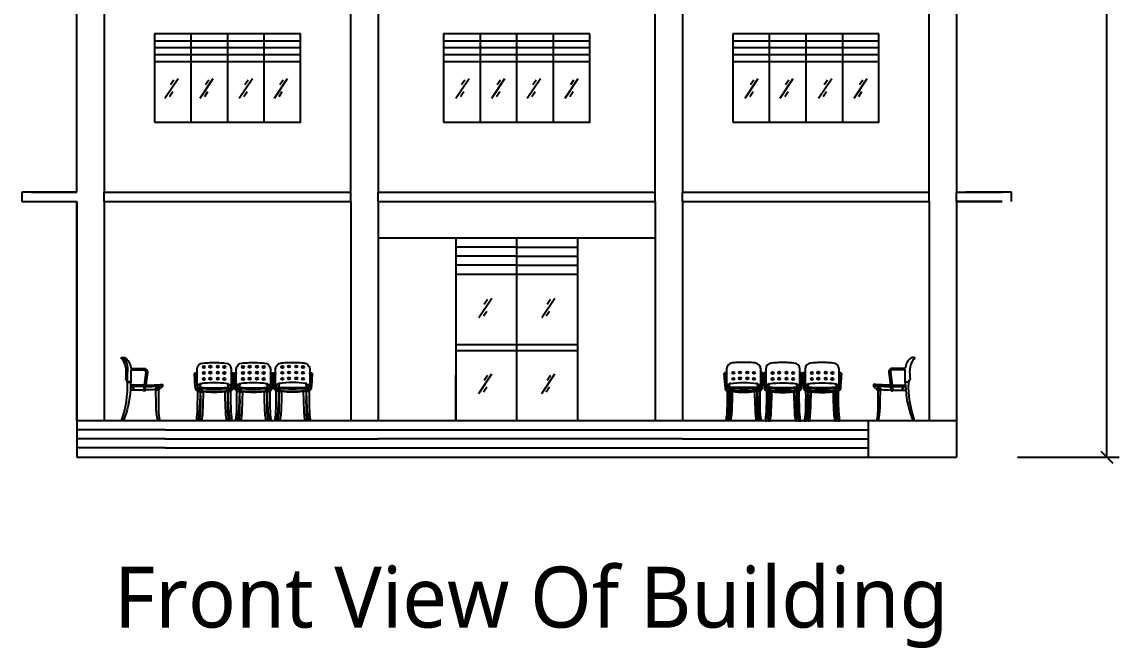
# Model space of a CAD drawing. Header units: metres. Extents: x 22814 to 23003, y 12423 to 12493.
# Drawn here: x 22985.39 to 23003.41, y 12435.82 to 12446.11 of the extents above; entities that cross this region are included whole.
import ezdxf

# ---------------------------------------------------------------- set-up
doc = ezdxf.new("R2010")
doc.units = ezdxf.units.M
doc.header["$PDMODE"] = 2
doc.linetypes.add('JIS_02_0.7', pattern=[1.35, 0.75, -0.6])
doc.layers.add('lines', color=7, linetype='JIS_02_0.7')
doc.styles.add('Annotative', font='Microsoft YaHei Light.ttf')
doc.styles.get("Standard").update_dxf_attribs({"font": 'times.ttf'})
doc.dimstyles.new('Dim 2', dxfattribs={"dimtxt": 0.15, "dimasz": 0.2, "dimexe": 0.2, "dimexo": 0.1, "dimgap": 0.2, "dimtad": 0, "dimdec": 3, "dimdsep": 46, "dimtxsty": 'Annotative', "dimblk": 'OBLIQUE', "dimcen": 1, "dimadec": 0, "dimazin": 0, "dimtfac": 1, "dimtdec": 3, "dimtmove": 0, "dimatfit": 3, "dimfxl": 1, "dimarcsym": 0})

# ---------------------------------------------------------------- blocks, each defined once
blk = doc.blocks.new('_Oblique')
at = {"color": 0, "linetype": 'ByBlock', "lineweight": -2}
blk.add_line((-0.5, -0.5), (0.5, 0.5), dxfattribs=at)
blk = doc.blocks.new('*D253')
at = {"color": 0, "lineweight": -2, "transparency": 16777216}
for p, q in [((23001.743, 12454.561), (23003.412, 12454.561)), ((23003.212, 12454.561), (23003.212, 12447.288)), ((23003.212, 12438.961), (23003.212, 12446.234)), ((23001.743, 12438.961), (23003.412, 12438.961))]:
    blk.add_line(p, q, dxfattribs=at)
at = {"layer": 'Defpoints', "color": 0, "transparency": 16777216}
for p in [(23001.643, 12454.561), (23001.643, 12438.961), (23003.212, 12438.961)]:
    blk.add_point(p, dxfattribs=at)
at = {"color": 0, "lineweight": -2, "transparency": 16777216, "xscale": 0.2, "yscale": 0.2, "zscale": 0.2}
for p, rotation in [((23003.212, 12454.561), 90), ((23003.212, 12438.961), 270)]:
    blk.add_blockref('_Oblique', p, dxfattribs=dict(at, rotation=rotation))
at = {"color": 0, "transparency": 16777216, "insert": (23003.212, 12446.761), "char_height": 0.15, "attachment_point": 5, "rotation": 90, "style": 'Annotative'}
blk.add_mtext('{\\H2x;15.6}', dxfattribs=at)

msp = doc.modelspace()

# ---------------------------------------------------------------- linework, layer by layer
for p, q in [((22986.2933, 12443.3113), (22986.2933, 12454.4113)), ((22986.7433, 12454.4113), (22986.7433, 12443.3113)), ((22990.7933, 12443.3113), (22990.7933, 12454.4113)), ((22991.2433, 12454.4113), (22991.2433, 12443.3113)), ((22995.7933, 12443.3113), (22995.7933, 12454.4113)), ((22996.2433, 12454.4113), (22996.2433, 12443.3113)), ((23000.2933, 12443.3113), (23000.2933, 12454.4113)), ((23000.7433, 12454.4113), (23000.7433, 12443.3113)), ((22987.5683, 12445.9113), (22987.5683, 12444.4613)), ((22989.9683, 12445.9113), (22987.5683, 12445.9113)), ((22988.1683, 12445.9113), (22988.1683, 12444.4613)), ((22988.7683, 12445.9113), (22988.7683, 12444.4613)), ((22989.3683, 12445.9113), (22989.3683, 12444.4613)), ((22992.3183, 12445.9113), (22992.3183, 12444.4613)), ((22994.7183, 12445.9113), (22992.3183, 12445.9113)), ((22992.9183, 12445.9113), (22992.9183, 12444.4613)), ((22993.5183, 12445.9113), (22993.5183, 12444.4613)), ((22994.1183, 12445.9113), (22994.1183, 12444.4613)), ((22997.0683, 12445.9113), (22997.0683, 12444.4613)), ((22999.4683, 12445.9113), (22997.0683, 12445.9113)), ((22997.6683, 12445.9113), (22997.6683, 12444.4613)), ((22998.2683, 12445.9113), (22998.2683, 12444.4613)), ((22998.8683, 12445.9113), (22998.8683, 12444.4613)), ((22987.5683, 12445.7988), (22989.9683, 12445.7988)), ((22987.5683, 12445.6863), (22989.9683, 12445.6863)), ((22992.3183, 12445.7988), (22994.7183, 12445.7988)), ((22992.3183, 12445.6863), (22994.7183, 12445.6863)), ((22997.0683, 12445.7988), (22999.4683, 12445.7988)), ((22997.0683, 12445.6863), (22999.4683, 12445.6863)), ((22987.5683, 12445.5738), (22989.9683, 12445.5738)), ((22992.3183, 12445.5738), (22994.7183, 12445.5738)), ((22997.0683, 12445.5738), (22999.4683, 12445.5738)), ((22987.5683, 12445.4613), (22989.9683, 12445.4613)), ((22992.3183, 12445.4613), (22994.7183, 12445.4613)), ((22997.0683, 12445.4613), (22999.4683, 12445.4613)), ((22987.742, 12444.8573), (22987.957, 12445.179)), ((22987.8322, 12445.0786), (22987.886, 12445.159)), ((22988.3188, 12444.8573), (22988.5339, 12445.179)), ((22988.409, 12445.0786), (22988.4628, 12445.159)), ((22988.9633, 12444.8573), (22989.1784, 12445.179)), ((22989.0535, 12445.0786), (22989.1073, 12445.159)), ((22989.5396, 12444.8573), (22989.7547, 12445.179)), ((22989.6298, 12445.0786), (22989.6836, 12445.159)), ((22992.522, 12444.8573), (22992.7371, 12445.179)), ((22992.6122, 12445.0786), (22992.666, 12445.159)), ((22993.1097, 12444.8573), (22993.3248, 12445.179)), ((22993.1999, 12445.0786), (22993.2537, 12445.159)), ((22993.6923, 12444.8573), (22993.9074, 12445.179)), ((22993.7825, 12445.0786), (22993.8363, 12445.159)), ((22994.3156, 12444.8573), (22994.5307, 12445.179)), ((22994.4058, 12445.0786), (22994.4596, 12445.159)), ((22997.2704, 12444.8573), (22997.4855, 12445.179)), ((22997.3607, 12445.0786), (22997.4144, 12445.159)), ((22997.8451, 12444.8573), (22998.0601, 12445.179)), ((22997.9353, 12445.0786), (22997.989, 12445.159)), ((22998.4772, 12444.8573), (22998.6922, 12445.179)), ((22998.5674, 12445.0786), (22998.6211, 12445.159)), ((22999.0596, 12444.8573), (22999.2747, 12445.179)), ((22999.1498, 12445.0786), (22999.2036, 12445.159)), ((22987.8182, 12444.8853), (22987.872, 12444.9657)), ((22988.3951, 12444.8853), (22988.4489, 12444.9657)), ((22989.0396, 12444.8853), (22989.0934, 12444.9657)), ((22989.6159, 12444.8853), (22989.6696, 12444.9657)), ((22992.5983, 12444.8853), (22992.652, 12444.9657)), ((22993.186, 12444.8853), (22993.2397, 12444.9657)), ((22993.7686, 12444.8853), (22993.8223, 12444.9657)), ((22994.3919, 12444.8853), (22994.4457, 12444.9657)), ((22997.3467, 12444.8853), (22997.4005, 12444.9657)), ((22997.9213, 12444.8853), (22997.9751, 12444.9657)), ((22998.5534, 12444.8853), (22998.6072, 12444.9657)), ((22999.1359, 12444.8853), (22999.1897, 12444.9657)), ((22987.5683, 12444.4613), (22989.3683, 12444.4613)), ((22992.3183, 12444.4613), (22994.1183, 12444.4613)), ((22997.0683, 12444.4613), (22998.8683, 12444.4613)), ((22986.7433, 12443.3113), (22990.7933, 12443.3113)), ((22986.7433, 12443.1613), (22986.7433, 12443.3113)), ((22986.7433, 12443.3113), (22990.7933, 12443.3113)), ((22990.7933, 12443.1613), (22990.7933, 12443.3113)), ((22991.2433, 12443.3113), (22995.7933, 12443.3113)), ((22991.2433, 12443.1613), (22991.2433, 12443.3113)), ((22991.2433, 12443.3113), (22995.7933, 12443.3113)), ((22995.7933, 12443.1613), (22995.7933, 12443.3113)), ((22996.2433, 12443.3113), (23000.2933, 12443.3113)), ((22996.2433, 12443.1613), (22996.2433, 12443.3113)), ((22996.2433, 12443.3113), (23000.2933, 12443.3113)), ((23000.2933, 12443.1613), (23000.2933, 12443.3113)), ((23000.7433, 12443.3113), (23001.4933, 12443.3113)), ((23000.7433, 12443.3113), (23001.4933, 12443.3113)), ((23000.7433, 12443.1613), (23000.7433, 12443.3113)), ((23000.7433, 12443.3113), (23001.4933, 12443.3113)), ((22986.2933, 12443.1613), (22986.2933, 12438.9613)), ((22986.2933, 12439.5613), (22986.2933, 12443.1613)), ((22986.7433, 12443.1613), (22990.7933, 12443.1613)), ((22986.7433, 12443.1613), (22986.7433, 12439.5613)), ((22986.7433, 12443.1613), (22990.7933, 12443.1613)), ((22990.7933, 12443.1613), (22990.7933, 12439.5613)), ((22991.2433, 12443.1613), (22995.7933, 12443.1613)), ((22991.2433, 12443.1613), (22991.2433, 12439.5613)), ((22991.2433, 12443.1613), (22991.2433, 12442.5613)), ((22991.2433, 12443.1613), (22995.7933, 12443.1613)), ((22995.7933, 12443.1613), (22995.7933, 12439.5613)), ((22996.2433, 12443.1613), (23000.2933, 12443.1613)), ((22996.2433, 12443.1613), (22996.2433, 12439.5613)), ((22996.2433, 12443.1613), (23000.2933, 12443.1613)), ((23000.2933, 12443.1613), (23000.2933, 12439.5613)), ((23001.4933, 12443.1613), (23000.7433, 12443.1613)), ((23000.7433, 12443.1613), (23000.7433, 12438.9613)), ((23001.4933, 12443.1613), (23000.7433, 12443.1613)), ((22991.2433, 12442.5613), (22995.7933, 12442.5613)), ((22992.5183, 12442.5613), (22992.5183, 12440.3113)), ((22993.5183, 12442.4113), (22992.5183, 12442.4113)), ((22993.5183, 12442.5613), (22993.5183, 12440.3113)), ((22993.5183, 12442.4113), (22994.5183, 12442.4113)), ((22994.5183, 12442.5613), (22994.5183, 12440.3113)), ((22993.5183, 12442.2613), (22992.5183, 12442.2613)), ((22993.5183, 12442.2613), (22994.5183, 12442.2613)), ((22993.5183, 12442.1113), (22992.5183, 12442.1113)), ((22993.5183, 12442.1113), (22994.5183, 12442.1113)), ((22994.5183, 12441.9613), (22992.5183, 12441.9613)), ((22992.8968, 12441.2517), (22993.1119, 12441.5733)), ((22992.987, 12441.473), (22993.0408, 12441.5534)), ((22993.9292, 12441.2517), (22994.1443, 12441.5733)), ((22994.0194, 12441.473), (22994.0732, 12441.5534)), ((22992.9731, 12441.2797), (22993.0268, 12441.3601)), ((22994.0055, 12441.2797), (22994.0592, 12441.3601)), ((22992.5183, 12440.8113), (22994.5183, 12440.8113)), ((22992.5183, 12440.7113), (22994.5183, 12440.7113)), ((22992.8968, 12440.0059), (22993.1119, 12440.3276)), ((22992.987, 12440.2272), (22993.0408, 12440.3076)), ((22993.9292, 12440.0059), (22994.1443, 12440.3276)), ((22994.0194, 12440.2272), (22994.0732, 12440.3076)), ((22987.1862, 12440.1996), (22987.1204, 12440.1996)), ((22987.2048, 12440.1424), (22987.2048, 12440.1198)), ((22987.2048, 12440.1198), (22987.244, 12440.0594)), ((22987.3965, 12440.1198), (22987.2048, 12440.1198)), ((22987.5833, 12440.0799), (22987.6327, 12440.1269)), ((22987.5833, 12440.0799), (22987.5833, 12440.0691)), ((22987.5859, 12440.0824), (22987.5859, 12440.06)), ((22987.5899, 12440.0862), (22987.5899, 12440.06)), ((22987.6365, 12440.06), (22987.5899, 12440.06)), ((22987.5966, 12440.0926), (22987.5966, 12440.06)), ((22987.6045, 12440.1002), (22987.6045, 12440.06)), ((22987.6298, 12440.1242), (22987.6298, 12440.06)), ((22987.6365, 12440.1272), (22987.6365, 12440.06)), ((22987.6404, 12440.1275), (22987.6404, 12440.06)), ((22987.6431, 12440.1277), (22987.6431, 12440.0666)), ((22988.3264, 12440.1519), (22988.2689, 12440.1519)), ((22988.3203, 12440.0357), (22988.3203, 12440.0893)), ((22988.3227, 12440.0357), (22988.3227, 12440.0866)), ((22988.3264, 12440.0357), (22988.3264, 12440.0824)), ((22988.3313, 12440.0357), (22988.3313, 12440.0769)), ((22988.7679, 12440.0357), (22988.7679, 12440.0769)), ((22988.7728, 12440.1519), (22988.8303, 12440.1519)), ((22988.7728, 12440.0357), (22988.7728, 12440.0824)), ((22988.7765, 12440.0357), (22988.7765, 12440.0866)), ((22988.7789, 12440.0357), (22988.7789, 12440.0893)), ((22988.7789, 12440.0357), (22988.7789, 12440.0893)), ((22988.9711, 12440.1519), (22988.9136, 12440.1519)), ((22988.965, 12440.0357), (22988.965, 12440.0893)), ((22988.9674, 12440.0357), (22988.9674, 12440.0866)), ((22988.9711, 12440.0357), (22988.9711, 12440.0824)), ((22988.976, 12440.0357), (22988.976, 12440.0769)), ((22989.4126, 12440.0357), (22989.4126, 12440.0769)), ((22989.4175, 12440.1519), (22989.475, 12440.1519)), ((22989.4175, 12440.0357), (22989.4175, 12440.0824)), ((22989.4211, 12440.0357), (22989.4211, 12440.0866)), ((22989.4236, 12440.0357), (22989.4236, 12440.0893)), ((22989.4236, 12440.0357), (22989.4236, 12440.0893)), ((22989.6158, 12440.1545), (22989.5583, 12440.1545)), ((22989.6097, 12440.0383), (22989.6097, 12440.092)), ((22989.6121, 12440.0383), (22989.6121, 12440.0892)), ((22989.6158, 12440.0383), (22989.6158, 12440.0851)), ((22989.6207, 12440.0383), (22989.6207, 12440.0795)), ((22990.0573, 12440.0383), (22990.0573, 12440.0795)), ((22990.0622, 12440.1545), (22990.1197, 12440.1545)), ((22990.0622, 12440.0383), (22990.0622, 12440.0851)), ((22990.0659, 12440.0383), (22990.0659, 12440.0892)), ((22990.0683, 12440.0383), (22990.0683, 12440.092)), ((22990.0683, 12440.0383), (22990.0683, 12440.092)), ((22992.9731, 12440.0339), (22993.0268, 12440.1143)), ((22994.0055, 12440.0339), (22994.0592, 12440.1143)), ((22997.0223, 12440.1545), (22996.9649, 12440.1545)), ((22997.0162, 12440.0383), (22997.0162, 12440.092)), ((22997.0162, 12440.0383), (22997.0162, 12440.092)), ((22997.0187, 12440.0383), (22997.0187, 12440.0892)), ((22997.0223, 12440.0383), (22997.0223, 12440.0851)), ((22997.0272, 12440.0383), (22997.0272, 12440.0795)), ((22997.4639, 12440.0383), (22997.4639, 12440.0795)), ((22997.4688, 12440.1545), (22997.5262, 12440.1545)), ((22997.4688, 12440.0383), (22997.4688, 12440.0851)), ((22997.4724, 12440.0383), (22997.4724, 12440.0892)), ((22997.4749, 12440.0383), (22997.4749, 12440.092)), ((22997.6671, 12440.1519), (22997.6096, 12440.1519)), ((22997.661, 12440.0357), (22997.661, 12440.0893)), ((22997.661, 12440.0357), (22997.661, 12440.0893)), ((22997.6634, 12440.0357), (22997.6634, 12440.0866)), ((22997.6671, 12440.0357), (22997.6671, 12440.0824)), ((22997.672, 12440.0357), (22997.672, 12440.0769)), ((22998.1086, 12440.0357), (22998.1086, 12440.0769)), ((22998.1135, 12440.1519), (22998.171, 12440.1519)), ((22998.1135, 12440.0357), (22998.1135, 12440.0824)), ((22998.1172, 12440.0357), (22998.1172, 12440.0866)), ((22998.1196, 12440.0357), (22998.1196, 12440.0893)), ((22998.3118, 12440.1519), (22998.2543, 12440.1519)), ((22998.3057, 12440.0357), (22998.3057, 12440.0893)), ((22998.3057, 12440.0357), (22998.3057, 12440.0893)), ((22998.3081, 12440.0357), (22998.3081, 12440.0866)), ((22998.3118, 12440.0357), (22998.3118, 12440.0824)), ((22998.3167, 12440.0357), (22998.3167, 12440.0769)), ((22998.7533, 12440.0357), (22998.7533, 12440.0769)), ((22998.7582, 12440.1519), (22998.8157, 12440.1519)), ((22998.7582, 12440.0357), (22998.7582, 12440.0824)), ((22998.7618, 12440.0357), (22998.7618, 12440.0866)), ((22998.7643, 12440.0357), (22998.7643, 12440.0893)), ((22999.4415, 12440.1277), (22999.4415, 12440.0666)), ((22999.4441, 12440.1275), (22999.4441, 12440.06)), ((22999.4481, 12440.1272), (22999.4481, 12440.06)), ((22999.4481, 12440.06), (22999.4947, 12440.06)), ((22999.5013, 12440.0799), (22999.4519, 12440.1269)), ((22999.4548, 12440.1242), (22999.4548, 12440.06)), ((22999.48, 12440.1002), (22999.48, 12440.06)), ((22999.488, 12440.0926), (22999.488, 12440.06)), ((22999.4947, 12440.0862), (22999.4947, 12440.06)), ((22999.4986, 12440.0824), (22999.4986, 12440.06)), ((22999.5013, 12440.0799), (22999.5013, 12440.0691)), ((22999.6881, 12440.1198), (22999.8798, 12440.1198)), ((22999.8798, 12440.1198), (22999.8406, 12440.0594)), ((22999.8798, 12440.1424), (22999.8798, 12440.1198)), ((22999.8983, 12440.1996), (22999.9642, 12440.1996)), ((22988.3264, 12440.0357), (22988.3692, 12440.0357)), ((22988.3508, 12440.0357), (22988.3508, 12440.0548)), ((22988.3582, 12440.0357), (22988.3582, 12440.0478)), ((22988.3643, 12440.0357), (22988.3643, 12440.0475)), ((22988.3692, 12440.0357), (22988.3692, 12440.0472)), ((22988.3729, 12440.0357), (22988.3729, 12440.0469)), ((22988.7263, 12440.0357), (22988.7263, 12440.0469)), ((22988.73, 12440.0357), (22988.73, 12440.0472)), ((22988.7728, 12440.0357), (22988.73, 12440.0357)), ((22988.7349, 12440.0357), (22988.7349, 12440.0475)), ((22988.741, 12440.0357), (22988.741, 12440.0478)), ((22988.7483, 12440.0357), (22988.7483, 12440.0548)), ((22988.9711, 12440.0357), (22989.0139, 12440.0357)), ((22988.9955, 12440.0357), (22988.9955, 12440.0548)), ((22989.0029, 12440.0357), (22989.0029, 12440.0478)), ((22989.009, 12440.0357), (22989.009, 12440.0475)), ((22989.0139, 12440.0357), (22989.0139, 12440.0472)), ((22989.0175, 12440.0357), (22989.0175, 12440.0469)), ((22989.371, 12440.0357), (22989.371, 12440.0469)), ((22989.3747, 12440.0357), (22989.3747, 12440.0472)), ((22989.4175, 12440.0357), (22989.3747, 12440.0357)), ((22989.3796, 12440.0357), (22989.3796, 12440.0475)), ((22989.3857, 12440.0357), (22989.3857, 12440.0478)), ((22989.393, 12440.0357), (22989.393, 12440.0548)), ((22989.6158, 12440.0383), (22989.6586, 12440.0383)), ((22989.6403, 12440.0383), (22989.6403, 12440.0574)), ((22989.6476, 12440.0383), (22989.6476, 12440.0505)), ((22989.6537, 12440.0383), (22989.6537, 12440.0501)), ((22989.6586, 12440.0383), (22989.6586, 12440.0498)), ((22989.6623, 12440.0383), (22989.6623, 12440.0496)), ((22990.0158, 12440.0383), (22990.0158, 12440.0496)), ((22990.0194, 12440.0383), (22990.0194, 12440.0498)), ((22990.0622, 12440.0383), (22990.0194, 12440.0383)), ((22990.0243, 12440.0383), (22990.0243, 12440.0501)), ((22990.0304, 12440.0383), (22990.0304, 12440.0505)), ((22990.0378, 12440.0383), (22990.0378, 12440.0574)), ((22997.0223, 12440.0383), (22997.0651, 12440.0383)), ((22997.0468, 12440.0383), (22997.0468, 12440.0574)), ((22997.0541, 12440.0383), (22997.0541, 12440.0505)), ((22997.0603, 12440.0383), (22997.0603, 12440.0501)), ((22997.0651, 12440.0383), (22997.0651, 12440.0498)), ((22997.0688, 12440.0383), (22997.0688, 12440.0496)), ((22997.4223, 12440.0383), (22997.4223, 12440.0496)), ((22997.4259, 12440.0383), (22997.4259, 12440.0498)), ((22997.4688, 12440.0383), (22997.4259, 12440.0383)), ((22997.4308, 12440.0383), (22997.4308, 12440.0501)), ((22997.437, 12440.0383), (22997.437, 12440.0505)), ((22997.4443, 12440.0383), (22997.4443, 12440.0574)), ((22997.6671, 12440.0357), (22997.7099, 12440.0357)), ((22997.6916, 12440.0357), (22997.6916, 12440.0548)), ((22997.6989, 12440.0357), (22997.6989, 12440.0478)), ((22997.705, 12440.0357), (22997.705, 12440.0475)), ((22997.7099, 12440.0357), (22997.7099, 12440.0472)), ((22997.7136, 12440.0357), (22997.7136, 12440.0469)), ((22998.067, 12440.0357), (22998.067, 12440.0469)), ((22998.0707, 12440.0357), (22998.0707, 12440.0472)), ((22998.1135, 12440.0357), (22998.0707, 12440.0357)), ((22998.0756, 12440.0357), (22998.0756, 12440.0475)), ((22998.0817, 12440.0357), (22998.0817, 12440.0478)), ((22998.089, 12440.0357), (22998.089, 12440.0548)), ((22998.3118, 12440.0357), (22998.3546, 12440.0357)), ((22998.3362, 12440.0357), (22998.3362, 12440.0548)), ((22998.3436, 12440.0357), (22998.3436, 12440.0478)), ((22998.3497, 12440.0357), (22998.3497, 12440.0475)), ((22998.3546, 12440.0357), (22998.3546, 12440.0472)), ((22998.3582, 12440.0357), (22998.3582, 12440.0469)), ((22998.7117, 12440.0357), (22998.7117, 12440.0469)), ((22998.7154, 12440.0357), (22998.7154, 12440.0472)), ((22998.7582, 12440.0357), (22998.7154, 12440.0357)), ((22998.7203, 12440.0357), (22998.7203, 12440.0475)), ((22998.7264, 12440.0357), (22998.7264, 12440.0478)), ((22998.7337, 12440.0357), (22998.7337, 12440.0548)), ((22986.2933, 12439.5613), (22990.7933, 12439.5613)), ((22991.2433, 12439.5613), (22995.7933, 12439.5613)), ((22995.7613, 12439.561), (22995.779, 12439.561)), ((22996.2433, 12439.5613), (23000.7433, 12439.5613)), ((22999.2933, 12439.5613), (22999.2933, 12438.9613)), ((22987.7433, 12439.4113), (22986.2933, 12439.4113)), ((22987.7433, 12439.4113), (22990.7933, 12439.4113)), ((22991.2433, 12439.4113), (22996.2433, 12439.4113)), ((22996.2433, 12439.4113), (22999.2933, 12439.4113)), ((22987.7433, 12439.2613), (22986.2933, 12439.2613)), ((22987.7433, 12439.2613), (22990.7933, 12439.2613)), ((22996.2433, 12439.2613), (22991.2433, 12439.2613)), ((22996.2433, 12439.2613), (22999.2933, 12439.2613)), ((22987.7433, 12439.1113), (22986.2933, 12439.1113)), ((22987.7433, 12439.1113), (22990.7933, 12439.1113)), ((22991.2433, 12439.1113), (22996.2433, 12439.1113)), ((22996.2433, 12439.1113), (22999.2933, 12439.1113)), ((22986.2933, 12438.9613), (22991.2433, 12438.9613)), ((22991.2433, 12438.9613), (22995.7933, 12438.9613)), ((22995.7933, 12438.9613), (23000.7433, 12438.9613))]:
    msp.add_line(p, q)
for points in [[(22989.3683, 12444.4613), (22989.9683, 12444.4613), (22989.9683, 12445.9113)], [(22994.1183, 12444.4613), (22994.7183, 12444.4613), (22994.7183, 12445.9113)], [(22998.8683, 12444.4613), (22999.4683, 12444.4613), (22999.4683, 12445.9113)], [(22987.127, 12440.1929), (22987.1796, 12440.1929)], [(22987.4157, 12440.0624), (22987.4262, 12440.1422)], [(22988.2775, 12440.1458), (22988.3203, 12440.1458)], [(22988.7789, 12440.1458), (22988.8217, 12440.1458)], [(22988.9221, 12440.1458), (22988.965, 12440.1458)], [(22989.4236, 12440.1458), (22989.4664, 12440.1458)], [(22989.5669, 12440.1484), (22989.6097, 12440.1484)], [(22990.0683, 12440.1484), (22990.1111, 12440.1484)], [(22997.0162, 12440.1484), (22996.9734, 12440.1484)], [(22997.5177, 12440.1484), (22997.4749, 12440.1484)], [(22997.661, 12440.1458), (22997.6182, 12440.1458)], [(22998.1624, 12440.1458), (22998.1196, 12440.1458)], [(22998.3057, 12440.1458), (22998.2628, 12440.1458)], [(22998.8071, 12440.1458), (22998.7643, 12440.1458)], [(22999.6688, 12440.0624), (22999.6583, 12440.1422)], [(22999.9575, 12440.1929), (22999.905, 12440.1929)], [(22988.3753, 12440.0357), (22988.3753, 12440.0468)], [(22988.7239, 12440.0357), (22988.7239, 12440.0468)], [(22989.02, 12440.0357), (22989.02, 12440.0468)], [(22989.3686, 12440.0357), (22989.3686, 12440.0468)], [(22989.6647, 12440.0383), (22989.6647, 12440.0494)], [(22990.0133, 12440.0383), (22990.0133, 12440.0494)], [(22997.0713, 12440.0383), (22997.0713, 12440.0494)], [(22997.4198, 12440.0383), (22997.4198, 12440.0494)], [(22997.716, 12440.0357), (22997.716, 12440.0468)], [(22998.0646, 12440.0357), (22998.0646, 12440.0468)], [(22998.3607, 12440.0357), (22998.3607, 12440.0468)], [(22998.7093, 12440.0357), (22998.7093, 12440.0468)]]:
    msp.add_lwpolyline(points)
for points in [[(22987.1849, 12440.4192), (22987.3945, 12440.4192, -0.4530941), (22987.4538, 12440.3516), (22987.4262, 12440.1422, 0.009646), (22987.7029, 12440.153), (22987.7029, 12440.1225), (22987.6431, 12440.0666), (22987.6431, 12440.06), (22987.6365, 12440.06, 0.0096996), (22987.6363, 12439.733, 0.0600905), (22987.6564, 12439.5613), (22987.6271, 12439.5613, -0.0604269), (22987.5968, 12439.7943, 0.0127658), (22987.5899, 12440.06), (22987.5833, 12440.06), (22987.5833, 12440.0691), (22987.5833, 12440.0691, -0.0056073), (22987.4157, 12440.0624), (22987.4153, 12440.0589, -0.9697383), (22987.3888, 12440.0616, -0.0109998), (22987.1755, 12440.0599, -0.0784548), (22987.0596, 12439.5613), (22987.0303, 12439.5613, 0.0930221), (22987.127, 12440.1929), (22987.1204, 12440.1929), (22987.1204, 12440.1929), (22987.1204, 12440.2246), (22987.1088, 12440.2246, -0.3766521), (22987.0977, 12440.2365, 0.0512828), (22987.1045, 12440.4028, 0.1410982), (22987.0425, 12440.5726, -0.204985), (22987.0387, 12440.5822, 0.0372516), (22987.03, 12440.5813, -0.6906975), (22987.0276, 12440.5925, -0.0983772), (22987.0343, 12440.5957, -0.2719154), (22987.1103, 12440.5754, -0.1736173)], [(22999.8997, 12440.4192), (22999.6901, 12440.4192, 0.4530941), (22999.6308, 12440.3516), (22999.6583, 12440.1422, -0.009646), (22999.3816, 12440.153), (22999.3816, 12440.1225), (22999.4415, 12440.0666), (22999.4415, 12440.06), (22999.4481, 12440.06, -0.0096996), (22999.4482, 12439.733, -0.0600905), (22999.4282, 12439.5613), (22999.4574, 12439.5613, 0.0604269), (22999.4878, 12439.7943, -0.0127658), (22999.4947, 12440.06), (22999.5013, 12440.06), (22999.5013, 12440.0691), (22999.5013, 12440.0691, 0.0056073), (22999.6688, 12440.0624), (22999.6693, 12440.0589, 0.9697383), (22999.6958, 12440.0616, 0.0109998), (22999.9091, 12440.0599, 0.0784548), (23000.025, 12439.5613), (23000.0542, 12439.5613, -0.0930221), (22999.9575, 12440.1929), (22999.9642, 12440.1929), (22999.9642, 12440.1929), (22999.9642, 12440.2246), (22999.9757, 12440.2246, 0.3766521), (22999.9869, 12440.2365, -0.0512828), (22999.9801, 12440.4028, -0.1410982), (23000.042, 12440.5726, 0.204985), (23000.0459, 12440.5822, -0.0372516), (23000.0545, 12440.5813, 0.6906975), (23000.057, 12440.5925, 0.0983772), (23000.0503, 12440.5957, 0.2719154), (22999.9743, 12440.5754, 0.1736173)], [(22988.7789, 12440.1458), (22988.7728, 12440.1458), (22988.7728, 12440.1659, 0.0346295), (22988.5496, 12440.1824, 0.0346295), (22988.3264, 12440.1659), (22988.3264, 12440.1458), (22988.3203, 12440.1458), (22988.3203, 12440.1077, 0.0365716), (22988.7789, 12440.1077)], [(22989.4236, 12440.1458), (22989.4175, 12440.1458), (22989.4175, 12440.1659, 0.0346295), (22989.1943, 12440.1824, 0.0346295), (22988.9711, 12440.1659), (22988.9711, 12440.1458), (22988.965, 12440.1458), (22988.965, 12440.1077, 0.0365716), (22989.4236, 12440.1077)], [(22990.0683, 12440.1484), (22990.0622, 12440.1484), (22990.0622, 12440.1685, 0.0346295), (22989.839, 12440.1851, 0.0346295), (22989.6158, 12440.1685), (22989.6158, 12440.1484), (22989.6097, 12440.1484), (22989.6097, 12440.1103, 0.0365716), (22990.0683, 12440.1103)], [(22997.0162, 12440.1484), (22997.0223, 12440.1484), (22997.0223, 12440.1685, -0.0346295), (22997.2455, 12440.1851, -0.0346295), (22997.4688, 12440.1685), (22997.4688, 12440.1484), (22997.4749, 12440.1484), (22997.4749, 12440.1103, -0.0365716), (22997.0162, 12440.1103)], [(22997.661, 12440.1458), (22997.6671, 12440.1458), (22997.6671, 12440.1659, -0.0346295), (22997.8903, 12440.1824, -0.0346295), (22998.1135, 12440.1659), (22998.1135, 12440.1458), (22998.1196, 12440.1458), (22998.1196, 12440.1077, -0.0365716), (22997.661, 12440.1077)], [(22998.3057, 12440.1458), (22998.3118, 12440.1458), (22998.3118, 12440.1659, -0.0346295), (22998.535, 12440.1824, -0.0346295), (22998.7582, 12440.1659), (22998.7582, 12440.1458), (22998.7643, 12440.1458), (22998.7643, 12440.1077, -0.0365716), (22998.3057, 12440.1077)]]:
    msp.add_lwpolyline(points, format="xyb", close=True)
for points in [[(22987.0387, 12440.5822, -0.2114056), (22987.0824, 12440.5645, -0.1386012), (22987.128, 12440.4298, 0.0092944), (22987.1255, 12440.3691, 0.0288353), (22987.1204, 12440.3286), (22987.1204, 12440.2246)], [(22988.3753, 12440.0357), (22988.3692, 12440.0357, -0.0111482), (22988.3575, 12439.6825, -0.071678), (22988.3387, 12439.5587), (22988.3118, 12439.5587, 0.0559246), (22988.3282, 12439.7379, 0.0192612), (22988.3264, 12440.0357), (22988.3264, 12440.0357), (22988.3264, 12440.0357), (22988.3203, 12440.0357, -0.3978215), (22988.3203, 12440.0357), (22988.3203, 12440.0357, -0.0178732), (22988.301, 12439.6603, -0.0113127), (22988.2845, 12439.5587), (22988.2576, 12439.5587, 0.0426177), (22988.2767, 12439.7684, 0.0112653), (22988.2793, 12440.0452, -0.7929447), (22988.2793, 12440.0452, -0.2846197), (22988.2444, 12440.095, -0.0123509), (22988.2287, 12440.3046, -0.1640922), (22988.2303, 12440.3322, -0.3405957), (22988.2566, 12440.3476, -0.8576842), (22988.2593, 12440.3223, 0.4565013), (22988.2533, 12440.3153, 0.0158246), (22988.2688, 12440.0968, 0.1904521), (22988.2788, 12440.0744, 0.3177293), (22988.2788, 12440.0744), (22988.2775, 12440.1458), (22988.2775, 12440.1458), (22988.2689, 12440.1458), (22988.2689, 12440.4068, -0.3777867), (22988.3667, 12440.5062, -0.0101935), (22988.4799, 12440.5127), (22988.5496, 12440.5127), (22988.6193, 12440.5127, -0.0101935), (22988.7324, 12440.5062, -0.3777867), (22988.8303, 12440.4068), (22988.8303, 12440.1458), (22988.8217, 12440.1458), (22988.8217, 12440.1458), (22988.8204, 12440.0744, 0.7612685), (22988.8204, 12440.0744, 0.1904521), (22988.8304, 12440.0968, 0.0158246), (22988.8458, 12440.3153, 0.4565013), (22988.8398, 12440.3223, -0.8576842), (22988.8426, 12440.3476, -0.3405957), (22988.8689, 12440.3322, -0.1640922), (22988.8704, 12440.3046, -0.0123509), (22988.8548, 12440.095, -0.2846197), (22988.8199, 12440.0452), (22988.8199, 12440.0452, 0.0112653), (22988.8225, 12439.7684, 0.0426177), (22988.8415, 12439.5587), (22988.8146, 12439.5587, -0.0113127), (22988.7981, 12439.6603, -0.0178732), (22988.7789, 12440.0357), (22988.7728, 12440.0357, 0.0192612), (22988.771, 12439.7379, 0.0559246), (22988.7874, 12439.5587), (22988.7605, 12439.5587, -0.071678), (22988.7417, 12439.6825, -0.0111482), (22988.73, 12440.0357), (22988.7239, 12440.0357, -0.0701754), (22988.3753, 12440.0357)], [(22989.02, 12440.0357), (22989.0139, 12440.0357, -0.0111482), (22989.0022, 12439.6825, -0.071678), (22988.9834, 12439.5587), (22988.9565, 12439.5587, 0.0559246), (22988.9728, 12439.7379, 0.0192612), (22988.9711, 12440.0357), (22988.9711, 12440.0357), (22988.9711, 12440.0357), (22988.965, 12440.0357, -0.3978215), (22988.965, 12440.0357), (22988.965, 12440.0357, -0.0178732), (22988.9457, 12439.6603, -0.0113127), (22988.9292, 12439.5587), (22988.9023, 12439.5587, 0.0426177), (22988.9213, 12439.7684, 0.0112653), (22988.924, 12440.0452, -0.7929447), (22988.924, 12440.0452, -0.2846197), (22988.8891, 12440.095, -0.0123509), (22988.8734, 12440.3046, -0.1640922), (22988.875, 12440.3322, -0.3405957), (22988.9013, 12440.3476, -0.8576842), (22988.904, 12440.3223, 0.4565013), (22988.898, 12440.3153, 0.0158246), (22988.9135, 12440.0968, 0.1904521), (22988.9235, 12440.0744, 0.3177293), (22988.9235, 12440.0744), (22988.9221, 12440.1458), (22988.9221, 12440.1458), (22988.9136, 12440.1458), (22988.9136, 12440.4068, -0.3777867), (22989.0114, 12440.5062, -0.0101935), (22989.1246, 12440.5127), (22989.1943, 12440.5127), (22989.264, 12440.5127, -0.0101935), (22989.3771, 12440.5062, -0.3777867), (22989.475, 12440.4068), (22989.475, 12440.1458), (22989.4664, 12440.1458), (22989.4664, 12440.1458), (22989.4651, 12440.0744, 0.7612685), (22989.4651, 12440.0744, 0.1904521), (22989.4751, 12440.0968, 0.0158246), (22989.4905, 12440.3153, 0.4565013), (22989.4845, 12440.3223, -0.8576842), (22989.4872, 12440.3476, -0.3405957), (22989.5136, 12440.3322, -0.1640922), (22989.5151, 12440.3046, -0.0123509), (22989.4995, 12440.095, -0.2846197), (22989.4646, 12440.0452), (22989.4646, 12440.0452, 0.0112653), (22989.4672, 12439.7684, 0.0426177), (22989.4862, 12439.5587), (22989.4593, 12439.5587, -0.0113127), (22989.4428, 12439.6603, -0.0178732), (22989.4236, 12440.0357), (22989.4175, 12440.0357, 0.0192612), (22989.4157, 12439.7379, 0.0559246), (22989.4321, 12439.5587), (22989.4052, 12439.5587, -0.071678), (22989.3864, 12439.6825, -0.0111482), (22989.3747, 12440.0357), (22989.3686, 12440.0357, -0.0701754), (22989.02, 12440.0357)], [(22989.6647, 12440.0383), (22989.6586, 12440.0383, -0.0111482), (22989.6469, 12439.6852, -0.071678), (22989.6281, 12439.5613), (22989.6012, 12439.5613, 0.0559246), (22989.6176, 12439.7406, 0.0192612), (22989.6158, 12440.0383), (22989.6158, 12440.0383), (22989.6158, 12440.0383), (22989.6097, 12440.0383, -0.3978215), (22989.6097, 12440.0383), (22989.6097, 12440.0383, -0.0178732), (22989.5905, 12439.663, -0.0113127), (22989.574, 12439.5613), (22989.5471, 12439.5613, 0.0426177), (22989.5661, 12439.7711, 0.0112653), (22989.5687, 12440.0478, -0.7929447), (22989.5687, 12440.0478, -0.2846197), (22989.5338, 12440.0976, -0.0123509), (22989.5182, 12440.3072, -0.1640922), (22989.5197, 12440.3349, -0.3405957), (22989.546, 12440.3502, -0.8576842), (22989.5488, 12440.3249, 0.4565013), (22989.5428, 12440.318, 0.0158246), (22989.5582, 12440.0994, 0.1904521), (22989.5682, 12440.0771, 0.3177293), (22989.5682, 12440.0771), (22989.5669, 12440.1484), (22989.5669, 12440.1484), (22989.5583, 12440.1484), (22989.5583, 12440.4094, -0.3777867), (22989.6562, 12440.5088, -0.0101935), (22989.7693, 12440.5153), (22989.839, 12440.5153), (22989.9087, 12440.5153, -0.0101935), (22990.0219, 12440.5088, -0.3777867), (22990.1197, 12440.4094), (22990.1197, 12440.1484), (22990.1111, 12440.1484), (22990.1111, 12440.1484), (22990.1098, 12440.0771, 0.7612685), (22990.1098, 12440.0771, 0.1904521), (22990.1198, 12440.0994, 0.0158246), (22990.1353, 12440.318, 0.4565013), (22990.1293, 12440.3249, -0.8576842), (22990.132, 12440.3502, -0.3405957), (22990.1583, 12440.3349, -0.1640922), (22990.1599, 12440.3072, -0.0123509), (22990.1442, 12440.0976, -0.2846197), (22990.1093, 12440.0478), (22990.1093, 12440.0478, 0.0112653), (22990.112, 12439.7711, 0.0426177), (22990.131, 12439.5613), (22990.1041, 12439.5613, -0.0113127), (22990.0876, 12439.663, -0.0178732), (22990.0683, 12440.0383), (22990.0622, 12440.0383, 0.0192612), (22990.0604, 12439.7406, 0.0559246), (22990.0768, 12439.5613), (22990.0499, 12439.5613, -0.071678), (22990.0311, 12439.6852, -0.0111482), (22990.0194, 12440.0383), (22990.0133, 12440.0383, -0.0701754), (22989.6647, 12440.0383)], [(22997.4198, 12440.0383), (22997.4259, 12440.0383, 0.0111482), (22997.4377, 12439.6852, 0.071678), (22997.4565, 12439.5613), (22997.4834, 12439.5613, -0.0559246), (22997.467, 12439.7406, -0.0192612), (22997.4688, 12440.0383), (22997.4688, 12440.0383), (22997.4688, 12440.0383), (22997.4749, 12440.0383, 0.3978215), (22997.4749, 12440.0383), (22997.4749, 12440.0383, 0.0178732), (22997.4941, 12439.663, 0.0113127), (22997.5106, 12439.5613), (22997.5375, 12439.5613, -0.0426177), (22997.5185, 12439.7711, -0.0112653), (22997.5158, 12440.0478, 0.7929447), (22997.5158, 12440.0478, 0.2846197), (22997.5507, 12440.0976, 0.0123509), (22997.5664, 12440.3072, 0.1640922), (22997.5648, 12440.3349, 0.3405957), (22997.5385, 12440.3502, 0.8576842), (22997.5358, 12440.3249, -0.4565013), (22997.5418, 12440.318, -0.0158246), (22997.5263, 12440.0994, -0.1904521), (22997.5164, 12440.0771, -0.3177293), (22997.5164, 12440.0771), (22997.5177, 12440.1484), (22997.5177, 12440.1484), (22997.5262, 12440.1484), (22997.5262, 12440.4094, 0.3777867), (22997.4284, 12440.5088, 0.0101935), (22997.3153, 12440.5153), (22997.2455, 12440.5153), (22997.1758, 12440.5153, 0.0101935), (22997.0627, 12440.5088, 0.3777867), (22996.9649, 12440.4094), (22996.9649, 12440.1484), (22996.9734, 12440.1484), (22996.9734, 12440.1484), (22996.9747, 12440.0771, -0.7612685), (22996.9747, 12440.0771, -0.1904521), (22996.9648, 12440.0994, -0.0158246), (22996.9493, 12440.318, -0.4565013), (22996.9553, 12440.3249, 0.8576842), (22996.9526, 12440.3502, 0.3405957), (22996.9263, 12440.3349, 0.1640922), (22996.9247, 12440.3072, 0.0123509), (22996.9404, 12440.0976, 0.2846197), (22996.9753, 12440.0478), (22996.9753, 12440.0478, -0.0112653), (22996.9726, 12439.7711, -0.0426177), (22996.9536, 12439.5613), (22996.9805, 12439.5613, 0.0113127), (22996.997, 12439.663, 0.0178732), (22997.0162, 12440.0383), (22997.0223, 12440.0383, -0.0192612), (22997.0241, 12439.7406, -0.0559246), (22997.0077, 12439.5613), (22997.0346, 12439.5613, 0.071678), (22997.0534, 12439.6852, 0.0111482), (22997.0651, 12440.0383), (22997.0713, 12440.0383, 0.0701754), (22997.4198, 12440.0383)], [(22998.0646, 12440.0357), (22998.0707, 12440.0357, 0.0111482), (22998.0824, 12439.6825, 0.071678), (22998.1012, 12439.5587), (22998.1281, 12439.5587, -0.0559246), (22998.1117, 12439.7379, -0.0192612), (22998.1135, 12440.0357), (22998.1135, 12440.0357), (22998.1135, 12440.0357), (22998.1196, 12440.0357, 0.3978215), (22998.1196, 12440.0357), (22998.1196, 12440.0357, 0.0178732), (22998.1388, 12439.6603, 0.0113127), (22998.1553, 12439.5587), (22998.1822, 12439.5587, -0.0426177), (22998.1632, 12439.7684, -0.0112653), (22998.1606, 12440.0452, 0.7929447), (22998.1606, 12440.0452, 0.2846197), (22998.1955, 12440.095, 0.0123509), (22998.2112, 12440.3046, 0.1640922), (22998.2096, 12440.3322, 0.3405957), (22998.1833, 12440.3476, 0.8576842), (22998.1805, 12440.3223, -0.4565013), (22998.1865, 12440.3153, -0.0158246), (22998.1711, 12440.0968, -0.1904521), (22998.1611, 12440.0744, -0.3177293), (22998.1611, 12440.0744), (22998.1624, 12440.1458), (22998.1624, 12440.1458), (22998.171, 12440.1458), (22998.171, 12440.4068, 0.3777867), (22998.0731, 12440.5062, 0.0101935), (22997.96, 12440.5127), (22997.8903, 12440.5127), (22997.8206, 12440.5127, 0.0101935), (22997.7075, 12440.5062, 0.3777867), (22997.6096, 12440.4068), (22997.6096, 12440.1458), (22997.6182, 12440.1458), (22997.6182, 12440.1458), (22997.6195, 12440.0744, -0.7612685), (22997.6195, 12440.0744, -0.1904521), (22997.6095, 12440.0968, -0.0158246), (22997.5941, 12440.3153, -0.4565013), (22997.6001, 12440.3223, 0.8576842), (22997.5973, 12440.3476, 0.3405957), (22997.571, 12440.3322, 0.1640922), (22997.5694, 12440.3046, 0.0123509), (22997.5851, 12440.095, 0.2846197), (22997.62, 12440.0452), (22997.62, 12440.0452, -0.0112653), (22997.6174, 12439.7684, -0.0426177), (22997.5983, 12439.5587), (22997.6253, 12439.5587, 0.0113127), (22997.6417, 12439.6603, 0.0178732), (22997.661, 12440.0357), (22997.6671, 12440.0357, -0.0192612), (22997.6689, 12439.7379, -0.0559246), (22997.6525, 12439.5587), (22997.6794, 12439.5587, 0.071678), (22997.6982, 12439.6825, 0.0111482), (22997.7099, 12440.0357), (22997.716, 12440.0357, 0.0701754), (22998.0646, 12440.0357)], [(22998.7093, 12440.0357), (22998.7154, 12440.0357, 0.0111482), (22998.7271, 12439.6825, 0.071678), (22998.7459, 12439.5587), (22998.7728, 12439.5587, -0.0559246), (22998.7564, 12439.7379, -0.0192612), (22998.7582, 12440.0357), (22998.7582, 12440.0357), (22998.7582, 12440.0357), (22998.7643, 12440.0357, 0.3978215), (22998.7643, 12440.0357), (22998.7643, 12440.0357, 0.0178732), (22998.7835, 12439.6603, 0.0113127), (22998.8, 12439.5587), (22998.8269, 12439.5587, -0.0426177), (22998.8079, 12439.7684, -0.0112653), (22998.8053, 12440.0452, 0.7929447), (22998.8053, 12440.0452, 0.2846197), (22998.8402, 12440.095, 0.0123509), (22998.8558, 12440.3046, 0.1640922), (22998.8543, 12440.3322, 0.3405957), (22998.828, 12440.3476, 0.8576842), (22998.8252, 12440.3223, -0.4565013), (22998.8312, 12440.3153, -0.0158246), (22998.8158, 12440.0968, -0.1904521), (22998.8058, 12440.0744, -0.3177293), (22998.8058, 12440.0744), (22998.8071, 12440.1458), (22998.8071, 12440.1458), (22998.8157, 12440.1458), (22998.8157, 12440.4068, 0.3777867), (22998.7178, 12440.5062, 0.0101935), (22998.6047, 12440.5127), (22998.535, 12440.5127), (22998.4653, 12440.5127, 0.0101935), (22998.3521, 12440.5062, 0.3777867), (22998.2543, 12440.4068), (22998.2543, 12440.1458), (22998.2628, 12440.1458), (22998.2628, 12440.1458), (22998.2642, 12440.0744, -0.7612685), (22998.2642, 12440.0744, -0.1904521), (22998.2542, 12440.0968, -0.0158246), (22998.2387, 12440.3153, -0.4565013), (22998.2447, 12440.3223, 0.8576842), (22998.242, 12440.3476, 0.3405957), (22998.2157, 12440.3322, 0.1640922), (22998.2141, 12440.3046, 0.0123509), (22998.2298, 12440.095, 0.2846197), (22998.2647, 12440.0452), (22998.2647, 12440.0452, -0.0112653), (22998.262, 12439.7684, -0.0426177), (22998.243, 12439.5587), (22998.2699, 12439.5587, 0.0113127), (22998.2864, 12439.6603, 0.0178732), (22998.3057, 12440.0357), (22998.3118, 12440.0357, -0.0192612), (22998.3135, 12439.7379, -0.0559246), (22998.2972, 12439.5587), (22998.3241, 12439.5587, 0.071678), (22998.3429, 12439.6825, 0.0111482), (22998.3546, 12440.0357), (22998.3607, 12440.0357, 0.0701754), (22998.7093, 12440.0357)], [(22987.1204, 12440.2483), (22987.1088, 12440.2483, 0.3766521), (22987.0977, 12440.2365)], [(22987.1796, 12440.1929), (22987.1863, 12440.1929, -0.0018169), (22987.1863, 12440.3926), (22987.3945, 12440.3926, -0.4530941), (22987.4274, 12440.355), (22987.3994, 12440.1424), (22987.1793, 12440.1424, 0.0076981), (22987.1796, 12440.1929)], [(22999.905, 12440.1929), (22999.8983, 12440.1929, 0.0018169), (22999.8983, 12440.3926), (22999.6901, 12440.3926, 0.4530941), (22999.6571, 12440.355), (22999.6851, 12440.1424), (22999.9053, 12440.1424, -0.0076981), (22999.905, 12440.1929)], [(22987.1793, 12440.1424, -0.0125846), (22987.1755, 12440.0599, -0.0125846)], [(22987.3994, 12440.1424), (22987.3889, 12440.0624, 0.0153633), (22987.3888, 12440.0616, 0.0153633)], [(22988.3203, 12440.0646, -0.0006216), (22988.2991, 12440.0651, -0.1731508), (22988.2788, 12440.0744, -0.1731508)], [(22988.3019, 12440.065), (22988.3019, 12440.1091, 0.0014651), (22988.3203, 12440.1077, 0.0012601)], [(22988.3203, 12440.0893), (22988.357, 12440.0479, 0.031746), (22988.7422, 12440.0479), (22988.7789, 12440.0893)], [(22988.7789, 12440.1077, 0.0014651), (22988.7973, 12440.1091), (22988.7973, 12440.065)], [(22988.8204, 12440.0744, -0.1731508), (22988.8001, 12440.0651, -0.0006216), (22988.7789, 12440.0646)], [(22988.965, 12440.0646, -0.0006216), (22988.9438, 12440.0651, -0.1731508), (22988.9235, 12440.0744, -0.1731508)], [(22988.9466, 12440.065), (22988.9466, 12440.1091, 0.0014651), (22988.965, 12440.1077, 0.0012601)], [(22988.965, 12440.0893), (22989.0016, 12440.0479, 0.031746), (22989.3869, 12440.0479), (22989.4236, 12440.0893)], [(22989.4236, 12440.1077, 0.0014651), (22989.4419, 12440.1091), (22989.4419, 12440.065)], [(22989.4651, 12440.0744, -0.1731508), (22989.4448, 12440.0651, -0.0006216), (22989.4236, 12440.0646)], [(22989.6097, 12440.0672, -0.0006216), (22989.5885, 12440.0677, -0.1731508), (22989.5682, 12440.0771, -0.1731508)], [(22989.5914, 12440.0676), (22989.5914, 12440.1117, 0.0014651), (22989.6097, 12440.1103, 0.0012601)], [(22989.6097, 12440.092), (22989.6464, 12440.0505, 0.031746), (22990.0317, 12440.0505), (22990.0683, 12440.092)], [(22990.0683, 12440.1103, 0.0014651), (22990.0867, 12440.1117), (22990.0867, 12440.0676)], [(22990.1098, 12440.0771, -0.1731508), (22990.0895, 12440.0677, -0.0006216), (22990.0683, 12440.0672)], [(22996.9747, 12440.0771, 0.1731508), (22996.9951, 12440.0677, 0.0006216), (22997.0162, 12440.0672)], [(22997.0162, 12440.1103, -0.0014651), (22996.9979, 12440.1117), (22996.9979, 12440.0676)], [(22997.4749, 12440.092), (22997.4382, 12440.0505, -0.031746), (22997.0529, 12440.0505), (22997.0162, 12440.092)], [(22997.4932, 12440.0676), (22997.4932, 12440.1117, -0.0014651), (22997.4749, 12440.1103, -0.0012601)], [(22997.4749, 12440.0672, 0.0006216), (22997.496, 12440.0677, 0.1731508), (22997.5164, 12440.0771, 0.1731508)], [(22997.6195, 12440.0744, 0.1731508), (22997.6398, 12440.0651, 0.0006216), (22997.661, 12440.0646)], [(22997.661, 12440.1077, -0.0014651), (22997.6426, 12440.1091), (22997.6426, 12440.065)], [(22998.1196, 12440.0893), (22998.0829, 12440.0479, -0.031746), (22997.6977, 12440.0479), (22997.661, 12440.0893)], [(22998.138, 12440.065), (22998.138, 12440.1091, -0.0014651), (22998.1196, 12440.1077, -0.0012601)], [(22998.1196, 12440.0646, 0.0006216), (22998.1408, 12440.0651, 0.1731508), (22998.1611, 12440.0744, 0.1731508)], [(22998.2642, 12440.0744, 0.1731508), (22998.2845, 12440.0651, 0.0006216), (22998.3057, 12440.0646)], [(22998.3057, 12440.1077, -0.0014651), (22998.2873, 12440.1091), (22998.2873, 12440.065)], [(22998.7643, 12440.0893), (22998.7276, 12440.0479, -0.031746), (22998.3423, 12440.0479), (22998.3057, 12440.0893)], [(22998.7826, 12440.065), (22998.7826, 12440.1091, -0.0014651), (22998.7643, 12440.1077, -0.0012601)], [(22998.7643, 12440.0646, 0.0006216), (22998.7855, 12440.0651, 0.1731508), (22998.8058, 12440.0744, 0.1731508)], [(22999.6851, 12440.1424), (22999.6957, 12440.0624, -0.0153633), (22999.6958, 12440.0616, -0.0153633)], [(22999.9053, 12440.1424, 0.0125846), (22999.9091, 12440.0599, 0.0125846)], [(22988.2793, 12440.0452, 0.0830959), (22988.2978, 12440.0406, 0.0006571), (22988.3203, 12440.0401)], [(22988.7789, 12440.0401, 0.0006571), (22988.8014, 12440.0406, 0.0830959), (22988.8199, 12440.0452, 0.0830959)], [(22988.924, 12440.0452, 0.0830959), (22988.9425, 12440.0406, 0.0006571), (22988.965, 12440.0401)], [(22989.4236, 12440.0401, 0.0006571), (22989.446, 12440.0406, 0.0830959), (22989.4646, 12440.0452, 0.0830959)], [(22989.5687, 12440.0478, 0.0830959), (22989.5873, 12440.0433, 0.0006571), (22989.6097, 12440.0428)], [(22990.0683, 12440.0428, 0.0006571), (22990.0908, 12440.0433, 0.0830959), (22990.1093, 12440.0478, 0.0830959)], [(22997.0162, 12440.0428, -0.0006571), (22996.9938, 12440.0433, -0.0830959), (22996.9753, 12440.0478, -0.0830959)], [(22997.5158, 12440.0478, -0.0830959), (22997.4973, 12440.0433, -0.0006571), (22997.4749, 12440.0428)], [(22997.661, 12440.0401, -0.0006571), (22997.6385, 12440.0406, -0.0830959), (22997.62, 12440.0452, -0.0830959)], [(22998.1606, 12440.0452, -0.0830959), (22998.1421, 12440.0406, -0.0006571), (22998.1196, 12440.0401)], [(22998.3057, 12440.0401, -0.0006571), (22998.2832, 12440.0406, -0.0830959), (22998.2647, 12440.0452, -0.0830959)], [(22998.8053, 12440.0452, -0.0830959), (22998.7867, 12440.0406, -0.0006571), (22998.7643, 12440.0401)]]:
    msp.add_lwpolyline(points, format="xyb")
for points in [[(22988.8204, 12440.0744), (22988.8204, 12440.0744)], [(22989.4651, 12440.0744), (22989.4651, 12440.0744)], [(22990.1098, 12440.0771), (22990.1098, 12440.0771)], [(22996.9747, 12440.0771), (22996.9747, 12440.0771)], [(22997.6195, 12440.0744), (22997.6195, 12440.0744)], [(22998.2642, 12440.0744), (22998.2642, 12440.0744)]]:
    msp.add_lwpolyline(points, close=True)
for centre in [(22988.3804, 12440.44), (22988.489, 12440.4461), (22988.6102, 12440.4461), (22988.7187, 12440.44), (22989.0251, 12440.44), (22989.1337, 12440.4461), (22989.2548, 12440.4461), (22989.3634, 12440.44), (22989.6699, 12440.4426), (22989.7785, 12440.4487), (22989.8996, 12440.4487), (22990.0082, 12440.4426), (22988.3804, 12440.3421), (22988.3804, 12440.2443), (22988.489, 12440.3482), (22988.489, 12440.2504), (22988.6102, 12440.3482), (22988.6102, 12440.2504), (22988.7187, 12440.3421), (22988.7187, 12440.2443), (22989.0251, 12440.3421), (22989.0251, 12440.2443), (22989.1337, 12440.3482), (22989.1337, 12440.2504), (22989.2548, 12440.3482), (22989.2548, 12440.2504), (22989.3634, 12440.3421), (22989.3634, 12440.2443), (22989.6699, 12440.3448), (22989.6699, 12440.2469), (22989.7785, 12440.3509), (22989.7785, 12440.253), (22989.8996, 12440.3509), (22989.8996, 12440.253), (22990.0082, 12440.3448), (22990.0082, 12440.2469), (22997.0764, 12440.3448), (22997.0764, 12440.2469), (22997.185, 12440.3509), (22997.185, 12440.253), (22997.3061, 12440.3509), (22997.3061, 12440.253), (22997.4147, 12440.3448), (22997.4147, 12440.2469), (22997.7212, 12440.3421), (22997.7212, 12440.2443), (22997.8297, 12440.3482), (22997.8297, 12440.2504), (22997.9509, 12440.3482), (22997.9509, 12440.2504), (22998.0594, 12440.3421), (22998.0594, 12440.2443), (22998.3658, 12440.3421), (22998.3658, 12440.2443), (22998.4744, 12440.3482), (22998.4744, 12440.2504), (22998.5955, 12440.3482), (22998.5955, 12440.2504), (22998.7041, 12440.3421), (22998.7041, 12440.2443)]:
    msp.add_circle(centre, 0.0183)
for centre, radius, start, end in [((22987.3969, 12443.5905), 3.4709, 270.43531, 275.05861), ((22988.5496, 12443.2203), 3.1394, 265.47528, 274.52472), ((22988.5572, 12438.5647), 1.6177, 98.20332, 98.64121), ((22988.542, 12438.5647), 1.6177, 81.35879, 81.79668), ((22989.1943, 12443.2203), 3.1394, 265.47528, 274.52472), ((22989.2019, 12438.5647), 1.6177, 98.20332, 98.64121), ((22989.1866, 12438.5647), 1.6177, 81.35879, 81.79668), ((22989.839, 12443.223), 3.1394, 265.47528, 274.52472), ((22989.8466, 12438.5674), 1.6177, 98.20332, 98.64121), ((22989.8314, 12438.5674), 1.6177, 81.35879, 81.79668), ((22997.2455, 12443.223), 3.1394, 265.47528, 274.52472), ((22997.2532, 12438.5674), 1.6177, 98.20332, 98.64121), ((22997.2379, 12438.5674), 1.6177, 81.35879, 81.79668), ((22997.8903, 12443.2203), 3.1394, 265.47528, 274.52472), ((22997.8979, 12438.5647), 1.6177, 98.20332, 98.64121), ((22997.8827, 12438.5647), 1.6177, 81.35879, 81.79668), ((22998.535, 12443.2203), 3.1394, 265.47528, 274.52472), ((22998.5426, 12438.5647), 1.6177, 98.20332, 98.64121), ((22998.5274, 12438.5647), 1.6177, 81.35879, 81.79668), ((22999.6877, 12443.5905), 3.4709, 264.94139, 269.56469)]:
    msp.add_arc(centre, radius, start, end)
at = {"layer": 'lines'}
for p, q in [((22985.3933, 12443.3113), (22985.3933, 12443.1613)), ((23001.6433, 12443.3113), (23000.7433, 12443.3113)), ((23001.6433, 12443.1613), (23001.6433, 12443.3113)), ((23000.7433, 12443.1613), (23001.6433, 12443.1613)), ((22992.5183, 12439.5613), (22992.5183, 12440.7613)), ((22992.5183, 12440.3113), (22992.5183, 12439.5613)), ((22993.5183, 12440.3113), (22993.5183, 12439.5613)), ((22994.5183, 12440.3113), (22994.5183, 12439.5613)), ((22990.7933, 12439.5613), (22991.2433, 12439.5613)), ((22995.7933, 12439.5613), (22996.2433, 12439.5613)), ((22990.7933, 12439.4113), (22991.2433, 12439.4113)), ((22990.7933, 12439.2613), (22991.2433, 12439.2613)), ((22990.7933, 12439.1113), (22991.2433, 12439.1113))]:
    msp.add_line(p, q, dxfattribs=at)
for points in [[(22985.5433, 12443.3113), (22986.2933, 12443.3113), (22985.5433, 12443.3113), (22985.3933, 12443.3113)], [(22985.3933, 12443.1613), (22985.5433, 12443.1613), (22986.2933, 12443.1613)]]:
    msp.add_lwpolyline(points, dxfattribs=at)

# ---------------------------------------------------------------- texts
at = {"insert": (22986.9071, 12437.161), "char_height": 1, "attachment_point": 1}
msp.add_mtext_dynamic_manual_height_columns('{\\f@Microsoft YaHei Light|b0|i0|c0|p34;Front \\f@Microsoft YaHei Light|b0|i0|c134|p34;View Of \\f@Microsoft YaHei Light|b0|i0|c0|p34;Building}', width=13.835434, gutter_width=5, heights=[1.3111], dxfattribs=at)

# ---------------------------------------------------------------- dimensions: what is measured, and where the dimension line sits
dim = msp.add_linear_dim(base=(23003.2121, 12438.9613), p1=(23001.6433, 12454.5613), p2=(23001.6433, 12438.9613), angle=90, text='{\\H2x;<>}', dimstyle='Dim 2')
dim.commit()
dim.dimension.update_dxf_attribs({"geometry": '*D253', "text_midpoint": (23003.2121, 12446.7613), "dimtype": 160})

doc.saveas('drawing.dxf')
